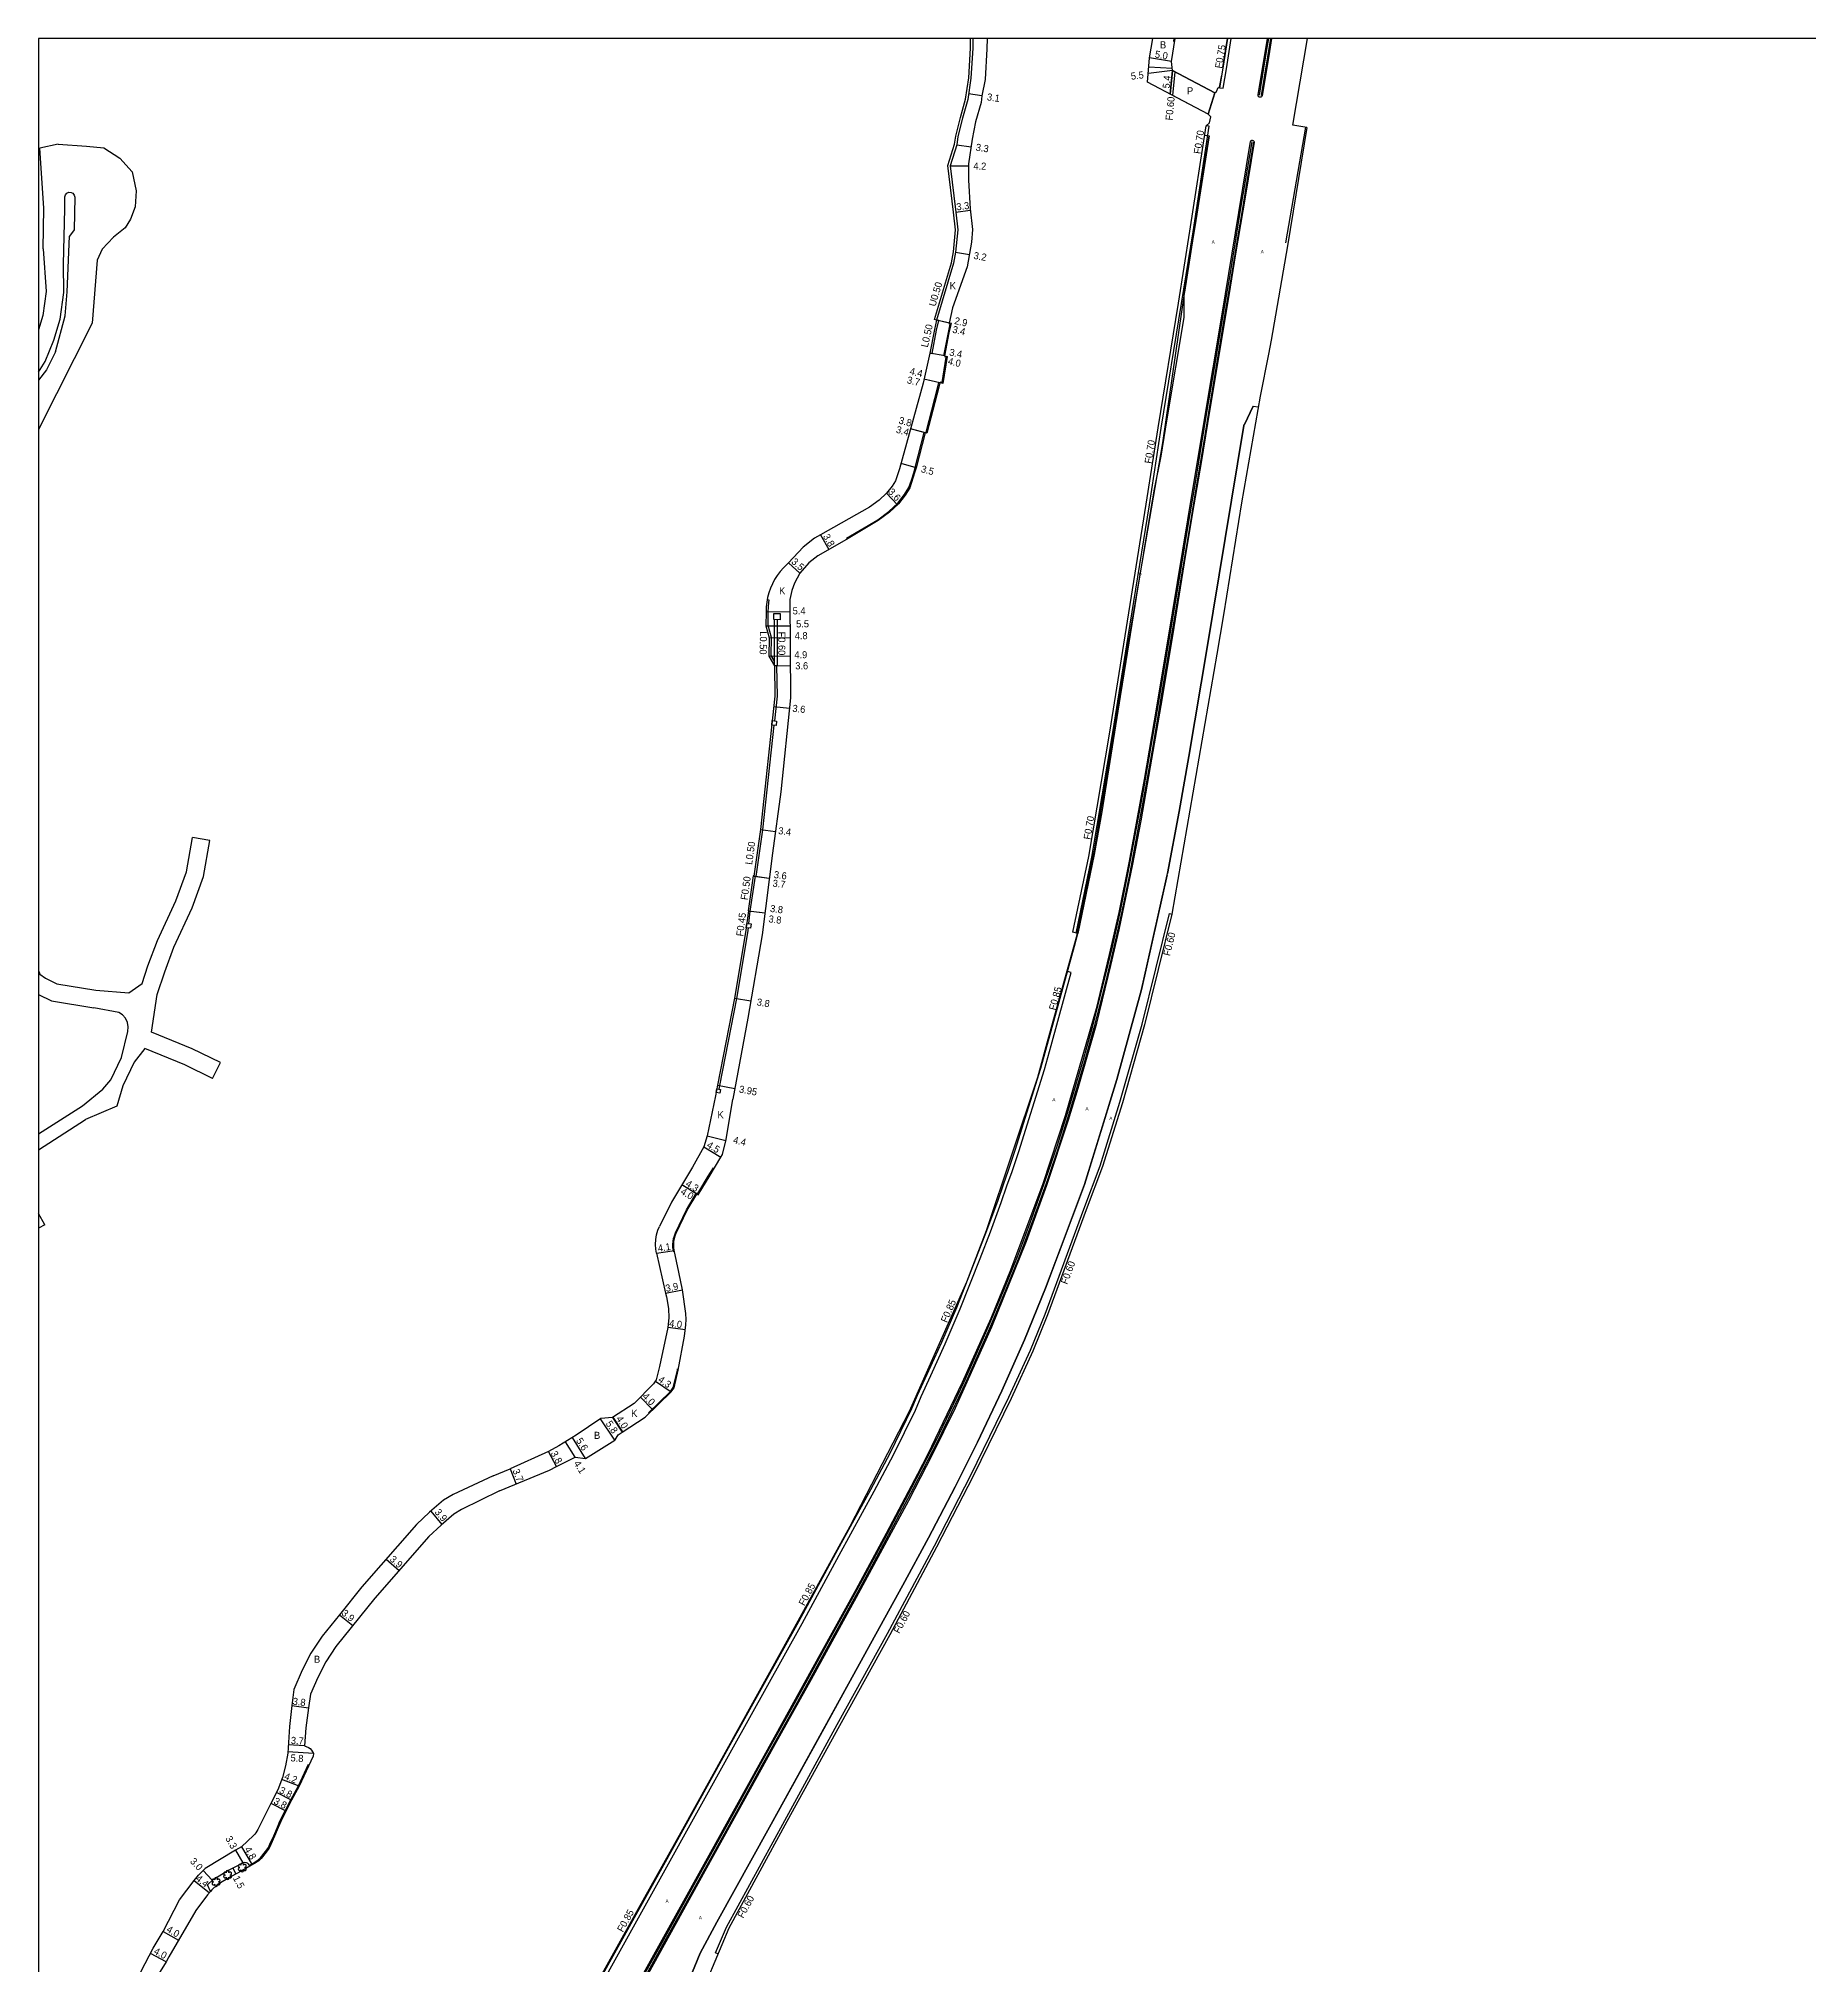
# Model space of a CAD drawing. Header units: metres. Extents: x 4000 to 4800, y -103200 to -102000.
# Drawn here: x 4000 to 4400, y -102435 to -102000 of the extents above; entities that cross this region are included whole.
import ezdxf

# ---------------------------------------------------------------- set-up
doc = ezdxf.new("R2010")
doc.units = ezdxf.units.M
doc.header["$LTSCALE"] = 2.5
for name, color, linetype in [('側溝・桝', 7, 'Continuous'), ('図郭', 7, 'Continuous'), ('幅員', 7, 'Continuous'), ('植栽', 7, 'Continuous'), ('歩道・分離帯・安全施設', 7, 'Continuous'), ('舗装', 7, 'Continuous'), ('道路', 7, 'Continuous')]:
    doc.layers.add(name, color=color, linetype=linetype)
doc.styles.get("Standard").update_dxf_attribs({"font": ''})
doc.styles.add('YOKO_DECO', font='')
doc.styles.get('Standard').set_extended_font_data('@MS PGothic')
doc.styles.get('YOKO_DECO').set_extended_font_data('MS PGothic')

# ---------------------------------------------------------------- blocks, each defined once
blk = doc.blocks.new('223900')
at = {"linetype": 'Continuous'}
for centre, start, end in [((-0.57735, 0.333333), 30, 270), ((-0.57735, -0.333333), 90, 330), ((0, 0.666667), 330, 210), ((0.57735, 0.333333), 270, 150), ((0.57735, -0.333333), 210, 90), ((0, -0.666667), 150, 30)]:
    blk.add_arc(centre, 0.333333, start, end, dxfattribs=at)

msp = doc.modelspace()

# ---------------------------------------------------------------- linework, layer by layer
at = {"layer": '側溝・桝'}
for points in [[(4206.65, -102048.12), (4207.15, -102043.21), (4206.67, -102039.23), (4205.42, -102028.68), (4206.89, -102023.87), (4207.17, -102022.05), (4208.21, -102017.82), (4209.4, -102013.66), (4210.11, -102008.88), (4210.51, -102002.18), (4210.54, -102000)], [(4266.83, -102011.12), (4267.56, -102011.24), (4268.29, -102006.82), (4269.4, -102000)], [(4255.6, -102012.56), (4256.13, -102007.18)], [(4256.18, -102012.86), (4256.7, -102007.49)], [(4234.34, -102201.93), (4237.91, -102184.79), (4242.63, -102156.67), (4246.13, -102134.97), (4250.9, -102105.26), (4253.59, -102087.97), (4258.16, -102059.83), (4260.76, -102043.6), (4264.41, -102019.81), (4263.72, -102019.7)], [(4202.86, -102063.58), (4202.38, -102063.43), (4206.21, -102050.62), (4206.65, -102048.12)], [(4201.35, -102071), (4201.84, -102071.1), (4202.86, -102065.8), (4203.35, -102063.69), (4202.86, -102063.58)], [(4166.22, -102140.59), (4165.45, -102139.28), (4165.52, -102135.2), (4164.79, -102132.53), (4164.82, -102129.43), (4164.85, -102128.36), (4164.96, -102127.31), (4165.06, -102126.79), (4164.57, -102126.7)], [(4166.82, -102131.19), (4166.82, -102141.58), (4166.22, -102141.58)], [(4166.22, -102141.58), (4166.22, -102131.19)], [(4166.72, -102141.58), (4166.8, -102148.48), (4166.2, -102154.04)], [(4166.1, -102155.04), (4163.56, -102178.64), (4162.02, -102189.14), (4161.53, -102189.07)], [(4160.33, -102196.9), (4160.77, -102196.97), (4161.92, -102189.12)], [(4160.41, -102199.8), (4160.77, -102196.97)], [(4153.46, -102432.41), (4152.93, -102432.19), (4155.39, -102426.33), (4168.54, -102402.25), (4180.42, -102380.65), (4191.75, -102360.08), (4202.35, -102340.28), (4210.56, -102324.31), (4219.14, -102306.74), (4224.05, -102296.09), (4227.33, -102287.95), (4236.11, -102264.25), (4239.8, -102254.47), (4244.24, -102240.13), (4249.29, -102222.53), (4255.43, -102197.55), (4255.99, -102197.66)], [(4160.29, -102200.79), (4160.15, -102201.89), (4157.63, -102216.69), (4153.84, -102236.37), (4153.68, -102237.22)], [(4125.73, -102441.9), (4142.32, -102412.05), (4156.61, -102386.31), (4172.47, -102357.8), (4180.83, -102342.38), (4188.74, -102327.94), (4193.11, -102319.72), (4198.05, -102309.63), (4199.34, -102306.6), (4201.51, -102301.86), (4204.8, -102294.65), (4208.19, -102286.78), (4212.67, -102275.44), (4215.01, -102269.4), (4217.44, -102262.74), (4218.74, -102259), (4219.92, -102255.76), (4221.4, -102251.24), (4227.19, -102232.71), (4228.69, -102227.29), (4233.25, -102210.86), (4232.43, -102210.63)]]:
    msp.add_lwpolyline(points, dxfattribs=at)
for points in [[(4166.11, -102131.19), (4166.12, -102129.79), (4167.52, -102129.8), (4167.51, -102131.2)], [(4165.71, -102153.99), (4166.7, -102154.1), (4166.59, -102155.09), (4165.6, -102154.98)], [(4159.84, -102200.74), (4159.97, -102199.75), (4160.96, -102199.87), (4160.83, -102200.86)], [(4153.09, -102237.93), (4153.23, -102237.14), (4154.02, -102237.29), (4153.88, -102238.08)]]:
    msp.add_lwpolyline(points, close=True, dxfattribs=at)
at = {"layer": '図郭'}
msp.add_lwpolyline([(4000, -102600), (4800, -102600), (4800, -102000), (4000, -102000)], close=True, dxfattribs=at)
at = {"layer": '幅員'}
for points in [[(4255.88, -102005.15), (4250.94, -102004.33)], [(4250.67, -102007.83), (4256.13, -102007.14)], [(4256.13, -102007.18), (4255.6, -102012.56)], [(4213.1, -102012.93), (4210.08, -102012.48)], [(4207.38, -102023.98), (4210.65, -102024.47)], [(4205.93, -102028.72), (4210.08, -102028.75)], [(4207.17, -102039.17), (4210.44, -102038.77)], [(4207.14, -102048.21), (4210.25, -102048.76)], [(4205.69, -102064.23), (4202.86, -102063.58)], [(4206.18, -102064.34), (4202.86, -102063.58)], [(4204.68, -102071.65), (4201.35, -102071)], [(4204.68, -102071.65), (4201.35, -102071)], [(4203.55, -102077.71), (4199.99, -102076.89)], [(4204.28, -102077.87), (4199.99, -102076.89)], [(4200.26, -102088.98), (4196.98, -102088.09)], [(4200.64, -102089.08), (4196.98, -102088.09)], [(4198.2, -102096.89), (4194.83, -102095.97)], [(4194.01, -102105.24), (4191.56, -102102.61)], [(4176.63, -102112.04), (4178.52, -102115.33)], [(4169.36, -102118.34), (4171.98, -102120.66)], [(4164.32, -102129.42), (4169.72, -102129.37)], [(4164.29, -102132.6), (4169.74, -102132.55)], [(4165.02, -102135.26), (4169.77, -102135.22)], [(4164.95, -102139.41), (4169.8, -102139.37)], [(4166.22, -102141.58), (4169.82, -102141.55)], [(4166.06, -102150.77), (4169.64, -102151.14)], [(4163.06, -102178.57), (4166.43, -102179.03)], [(4161.43, -102189.05), (4165.05, -102189.52)], [(4161.53, -102189.07), (4165.05, -102189.52)], [(4160.28, -102196.9), (4164.05, -102197.38)], [(4160.33, -102196.9), (4164.05, -102197.38)], [(4157.19, -102216.61), (4160.88, -102217.23)], [(4153.39, -102236.29), (4157.28, -102237.01)], [(4151.01, -102247.72), (4155.24, -102248.74)], [(4150.26, -102250.17), (4154.1, -102252.52)], [(4148.71, -102260.88), (4145.29, -102258.81)], [(4148.97, -102261.04), (4145.29, -102258.81)], [(4139.56, -102274.24), (4143.61, -102273.62)], [(4141.64, -102283.26), (4145.46, -102282.46)], [(4146.1, -102291.5), (4142.13, -102291.01)], [(4139.35, -102303.12), (4142.89, -102305.55)], [(4138.75, -102309.55), (4135.93, -102306.72)], [(4130.16, -102316.39), (4126.92, -102311.58)], [(4131.94, -102314.56), (4129.77, -102311.2)], [(4116.97, -102322.37), (4115.16, -102319.02)], [(4121.19, -102320.28), (4118.99, -102316.82)], [(4123.58, -102320.54), (4120.58, -102315.81)], [(4106.5, -102322.91), (4107.92, -102326.33)], [(4088.59, -102332.45), (4091.12, -102335.43)], [(4078.5, -102343.3), (4081.43, -102345.87)], [(4067.98, -102355.82), (4071.02, -102358.26)], [(4057.18, -102376.35), (4060.95, -102376.83)], [(4062.1, -102387.17), (4056.31, -102386.79)], [(4060.11, -102385.44), (4056.42, -102385.19)], [(4058.89, -102394.55), (4054.97, -102393.04)], [(4057.14, -102397.71), (4053.75, -102396)], [(4055.9, -102400.16), (4052.51, -102398.44)], [(4044.51, -102408.95), (4046.13, -102411.82)], [(4045.81, -102408.22), (4048.22, -102412.31)], [(4037.2, -102413.58), (4039.25, -102415.77)], [(4043.89, -102413.03), (4044.59, -102414.36)], [(4035.18, -102415.84), (4038.61, -102418.6)], [(4028.15, -102427.31), (4031.6, -102429.32)], [(4028.84, -102434.17), (4025.3, -102432.31)]]:
    msp.add_lwpolyline(points, dxfattribs=at)
at = {"layer": '植栽'}
msp.add_lwpolyline([(4047.37, -102412.06), (4047.7, -102412.62), (4045.89, -102413.68), (4043.51, -102414.92), (4040.36, -102416.78), (4039.15, -102417.92), (4038.81, -102418.34), (4038.15, -102416.8), (4039.45, -102415.58), (4042.79, -102413.61), (4045.16, -102412.37), (4046.16, -102411.81), (4046.29, -102411.75), (4046.58, -102411.71), (4046.87, -102411.76), (4047.14, -102411.88)], close=True, dxfattribs=at)
at = {"layer": '歩道・分離帯・安全施設'}
for points in [[(4256.42, -102000.68), (4256.53, -102000)], [(4267.53, -102006.51), (4268.58, -102000)], [(4278.52, -102000), (4277.86, -102003.92), (4276.36, -102012.91), (4276.3, -102013.03), (4276.2, -102013.13), (4276.07, -102013.21), (4275.95, -102013.23), (4275.83, -102013.23), (4275.73, -102013.2), (4275.64, -102013.15), (4275.57, -102013.09), (4275.5, -102013), (4275.45, -102012.88), (4275.44, -102012.77), (4275.44, -102012.68), (4277.56, -102000)], [(4275.79, -102012.79), (4277.45, -102002.44), (4277.86, -102000)], [(4278.26, -102000), (4276.16, -102012.86)], [(4266.75, -102010.99), (4267.24, -102008.27)], [(4078.17, -102525.18), (4086.95, -102509.41), (4101.45, -102483.31), (4116.3, -102456.74), (4124.36, -102442.14), (4135.53, -102422.19), (4145.14, -102404.94), (4168.27, -102363.2), (4183.33, -102335.82), (4196.71, -102309.91), (4209.66, -102280.66), (4214.14, -102269.1), (4225.73, -102234.49), (4228.08, -102225.89), (4234.61, -102202.36), (4238.51, -102183.21), (4245.92, -102138.12), (4253.93, -102091.27), (4259.73, -102051.3), (4264.39, -102021.99)], [(4137.79, -102436.8), (4149.02, -102416.53), (4158.03, -102400.19), (4166.01, -102385.76), (4174.57, -102370.35), (4184.77, -102351.84), (4196.54, -102330.07), (4201.9, -102319.66), (4207.1, -102309.11), (4215.32, -102290.83), (4223.18, -102271.51), (4227.77, -102258.86), (4232.67, -102244.11), (4234.84, -102236.95), (4239.01, -102222.28), (4242.22, -102209.26), (4244.09, -102201.21), (4247.11, -102186.77), (4249.02, -102176.59), (4251.17, -102164.45), (4252.88, -102154.45), (4253.92, -102148.36), (4256.47, -102132.93), (4259.16, -102116.51), (4261.05, -102105.3), (4262.66, -102095.68), (4264.63, -102083.69), (4266.74, -102071.1), (4268.9, -102058.04), (4270.47, -102048.62), (4272.59, -102035.84), (4274.62, -102023.4), (4274.57, -102023.27), (4274.5, -102023.18), (4274.42, -102023.11), (4274.33, -102023.06), (4274.21, -102023.02), (4274.11, -102023.01), (4273.99, -102023.03), (4273.88, -102023.07), (4273.81, -102023.12), (4273.75, -102023.18), (4273.71, -102023.23), (4273.68, -102023.28), (4271.06, -102039.29), (4267.24, -102062.25), (4263.18, -102086.49), (4259.54, -102108.63), (4256.06, -102129.62), (4252.5, -102150.97), (4249.72, -102167.29), (4248.09, -102176.31), (4246.36, -102185.71), (4243.99, -102197.27), (4241.86, -102206.78), (4238.86, -102219.04), (4231.92, -102243.24), (4226.87, -102258.58), (4219.54, -102278.07), (4215.11, -102288.93), (4208.65, -102303.39), (4200.81, -102319.71), (4198.52, -102324.11), (4191.49, -102337.49), (4184.59, -102350.21), (4174.5, -102368.46), (4166.51, -102382.89), (4156.93, -102400.25), (4151.76, -102409.5), (4142.7, -102425.91), (4134.42, -102440.81)], [(4274.01, -102023.33), (4272.59, -102031.64), (4271.44, -102038.72), (4270.42, -102044.92), (4269.13, -102052.88), (4267.4, -102062.89), (4265.53, -102074.33), (4263.84, -102084.4), (4262.69, -102091.37), (4261.32, -102099.81), (4259.46, -102110.82), (4257.38, -102123.25), (4255.67, -102133.61), (4253.64, -102145.63), (4252.95, -102149.71), (4251.26, -102159.78), (4249.5, -102169.86), (4245.97, -102188.63), (4244.27, -102196.95), (4242.49, -102205.04), (4240.58, -102213.01), (4237.96, -102223.23), (4235.87, -102230.8), (4232.53, -102241.95), (4230.05, -102249.9), (4227.46, -102257.52), (4223.91, -102267.4), (4221.01, -102275.05), (4217.94, -102282.62), (4214.64, -102290.49), (4211.26, -102298.18), (4208.98, -102303.33), (4202.66, -102316.57), (4197.17, -102327.17), (4191.57, -102337.73), (4185.16, -102349.67), (4178.88, -102360.99), (4170.21, -102376.78), (4163.03, -102389.67), (4157.55, -102399.58), (4147.91, -102416.99), (4140.68, -102430.05), (4136.41, -102437.76)], [(4274.42, -102023.4), (4273, -102031.71), (4271.85, -102038.79), (4270.83, -102044.98), (4269.54, -102052.95), (4267.81, -102062.96), (4265.94, -102074.4), (4264.25, -102084.46), (4263.1, -102091.44), (4261.73, -102099.88), (4259.87, -102110.89), (4257.79, -102123.32), (4256.08, -102133.68), (4254.05, -102145.7), (4253.36, -102149.78), (4251.67, -102159.85), (4249.91, -102169.94), (4246.38, -102188.71), (4244.68, -102197.04), (4242.9, -102205.13), (4240.98, -102213.11), (4238.37, -102223.34), (4236.27, -102230.91), (4232.93, -102242.07), (4230.44, -102250.03), (4227.86, -102257.65), (4224.3, -102267.55), (4221.4, -102275.2), (4218.32, -102282.78), (4215.03, -102290.66), (4211.64, -102298.35), (4209.36, -102303.5), (4203.03, -102316.75), (4197.54, -102327.36), (4191.93, -102337.92), (4185.53, -102349.87), (4179.25, -102361.19), (4170.58, -102376.99), (4163.4, -102389.87), (4157.92, -102399.78), (4148.28, -102417.2), (4141.04, -102430.25), (4136.78, -102437.96)], [(4263.39, -102021.82), (4264.39, -102021.97), (4261.17, -102042.5), (4260.8, -102044.72), (4258.81, -102057.26), (4258.72, -102057.69), (4258.71, -102062.31), (4258.69, -102062.99), (4254.84, -102085.87), (4253.5, -102094.3), (4251.98, -102101.72), (4251.13, -102106.56), (4247.9, -102126.15), (4245.55, -102140.66), (4244.34, -102148.55), (4240.13, -102174.6), (4238.44, -102184.2), (4234.72, -102202.02)], [(4264.39, -102021.97), (4261.27, -102041.85)], [(4286.16, -102020.04), (4281.65, -102046.1)], [(4260.8, -102044.72), (4258.81, -102057.26)], [(4258.72, -102057.69), (4258.71, -102062.31)], [(4204.49, -102071.61), (4205.51, -102066.36), (4205.94, -102064.49), (4205.64, -102064.42)], [(4258.69, -102062.99), (4254.84, -102085.87), (4253.5, -102094.3), (4251.98, -102101.72), (4251.13, -102106.56), (4247.9, -102126.15), (4245.55, -102140.66), (4244.34, -102148.55), (4240.13, -102174.6), (4238.44, -102184.2), (4234.72, -102202.02)], [(4203.59, -102077.51), (4204.12, -102077.63), (4205.04, -102071.94), (4204.64, -102071.84)], [(4200.31, -102088.79), (4200.5, -102088.84), (4203.13, -102078.62), (4203.35, -102077.66)], [(4143.4, -102446.89), (4149.45, -102432.25), (4153.22, -102425.27), (4165.09, -102403.76), (4182.93, -102371.47), (4189.13, -102360.23), (4195.23, -102349.18), (4200.98, -102338.49), (4207.03, -102326.99), (4212.08, -102316.86), (4217.57, -102305.28), (4222.68, -102293.79), (4227.47, -102282.11), (4232.1, -102269.78), (4236.26, -102258.7), (4239.7, -102247.51), (4243.56, -102234.97), (4249.1, -102214.66), (4250.3, -102209.37), (4253.05, -102197.22), (4254.96, -102188.77), (4254.98, -102188.49), (4257.67, -102174.52), (4259.78, -102162.09), (4263.94, -102137.49), (4268.01, -102112.9), (4272.27, -102087.33), (4272.38, -102087.13), (4274.31, -102082.96), (4275.49, -102083.16)], [(4274.31, -102082.96), (4272.38, -102087.13)], [(4272.27, -102087.33), (4268.01, -102112.9), (4263.94, -102137.49), (4259.78, -102162.09), (4257.67, -102174.52), (4254.98, -102188.49)], [(4197.14, -102099.69), (4197.69, -102098.02), (4198.01, -102096.84), (4200.06, -102088.93)], [(4182.51, -102112.82), (4189.55, -102108.62), (4192.04, -102106.8), (4194.07, -102104.92), (4195.56, -102102.97), (4196.6, -102101.35), (4197.14, -102099.69)], [(4254.96, -102188.77), (4249.1, -102214.66), (4243.56, -102234.97), (4236.26, -102258.7), (4227.47, -102282.11), (4222.68, -102293.79), (4217.57, -102305.28), (4212.08, -102316.86), (4207.03, -102326.99), (4200.98, -102338.49), (4195.23, -102349.18), (4189.13, -102360.23), (4182.93, -102371.47), (4176.52, -102383.09), (4165.09, -102403.76), (4153.22, -102425.27), (4149.45, -102432.25), (4143.4, -102446.89), (4130.52, -102471.32), (4118.8, -102492.47), (4106.08, -102515.41)], [(4143.47, -102273.89), (4143.41, -102273.59), (4143.3, -102272.93), (4143.27, -102272.26), (4143.31, -102271.58), (4143.43, -102270.92), (4143.61, -102270.27), (4143.86, -102269.64), (4146.35, -102264.41), (4148.64, -102260.61), (4148.9, -102260.76), (4151.27, -102256.84), (4152.42, -102254.92)], [(4137.81, -102310.22), (4142.74, -102305.42), (4143.35, -102304.53), (4144.29, -102300.61), (4144.35, -102300.29)], [(4047.6, -102412.45), (4048.66, -102411.82), (4049.63, -102411.2), (4050.14, -102410.69), (4051.26, -102409.31), (4051.92, -102408.41), (4052.27, -102407.65), (4053.12, -102405.74), (4053.94, -102403.76), (4054.52, -102402.45), (4055.79, -102399.93), (4056.96, -102397.62), (4058.71, -102394.46), (4060.99, -102389.59)]]:
    msp.add_lwpolyline(points, dxfattribs=at)
at = {"layer": '舗装'}
for points in [[(4250.78, -102006.41), (4256.07, -102006.7)], [(4129.62, -102311.29), (4131.79, -102314.65)]]:
    msp.add_lwpolyline(points, dxfattribs=at)
at = {"layer": '道路'}
for points in [[(4211.04, -102000), (4211.01, -102002.2), (4210.61, -102008.93), (4209.89, -102013.76), (4208.69, -102017.95), (4207.66, -102022.15), (4207.38, -102023.98), (4205.93, -102028.72), (4207.17, -102039.17), (4207.66, -102043.2), (4207.14, -102048.21)], [(4214.24, -102000), (4214.21, -102002.32), (4213.8, -102009.26), (4213.1, -102012.93)], [(4250.94, -102004.33), (4251.67, -102000)], [(4265.7, -102012.23), (4256.13, -102007.18), (4255.88, -102005.15), (4256.73, -102000)], [(4265.7, -102012.23), (4266.09, -102011.95), (4266.43, -102011.08), (4266.83, -102011.12), (4267.56, -102006.7), (4268.65, -102000)], [(4283.33, -102019.53), (4286.65, -102000)], [(4264.17, -102017.08), (4250.51, -102009.87), (4250.94, -102004.33)], [(4213.1, -102012.93), (4212.88, -102014.41), (4211.62, -102018.79)], [(4264.17, -102017.08), (4265.7, -102012.23)], [(4211.62, -102018.79), (4210.91, -102022.69), (4210.08, -102028.25), (4210.06, -102031.98)], [(4263.72, -102019.7), (4264.47, -102019.03), (4264.8, -102017.64), (4264.17, -102017.08)], [(4124.98, -102441.48), (4141.58, -102411.63), (4155.86, -102385.9), (4171.72, -102357.39), (4180.08, -102341.97), (4187.99, -102327.54), (4192.35, -102319.33), (4197.28, -102309.28), (4198.56, -102306.25), (4200.73, -102301.5), (4204.02, -102294.3), (4207.41, -102286.46), (4211.88, -102275.13), (4214.21, -102269.1), (4216.64, -102262.45), (4217.94, -102258.71), (4219.11, -102255.48), (4220.59, -102250.98), (4226.37, -102232.47), (4227.87, -102227.06), (4234.02, -102204.9), (4234.77, -102202.03), (4233.65, -102201.76), (4237.22, -102184.66), (4241.94, -102156.56), (4245.44, -102134.86), (4250.2, -102105.15), (4252.9, -102087.86), (4257.47, -102059.72), (4260.07, -102043.49), (4263.72, -102019.7)], [(4286.44, -102020.06), (4282.13, -102046.81)], [(4286.44, -102020.06), (4283.33, -102019.53)], [(4004.46, -102023.84), (4010.8, -102024.31), (4014.75, -102024.65), (4018.36, -102027.03), (4021.18, -102030.08), (4022.07, -102034.37), (4021.84, -102037.98), (4020.81, -102040.81), (4019.57, -102042.72), (4016.96, -102044.86), (4014.36, -102047.57), (4013.22, -102050.05), (4012.11, -102064.27), (4000, -102088.27)], [(4004.46, -102023.84), (4000.33, -102024.74)], [(4001.03, -102047.45), (4001.21, -102038.31), (4000.33, -102024.74)], [(4210.06, -102031.98), (4210.4, -102038.45), (4210.97, -102043.14), (4210.74, -102045.99), (4209.75, -102051.54), (4206.47, -102060.83), (4205.69, -102064.23)], [(4000, -102075.32), (4001.52, -102072.92), (4003.49, -102068.08), (4004.9, -102063.35), (4005.75, -102057.37), (4005.66, -102050.94), (4005.91, -102038.41), (4005.97, -102035.77), (4006.09, -102035.3), (4006.4, -102034.92), (4006.85, -102034.71), (4007.34, -102034.72), (4007.78, -102034.94), (4008.08, -102035.33), (4008.18, -102035.81)], [(4008.18, -102035.81), (4008.05, -102043.15), (4006.96, -102044.63)], [(4003.8, -102070.75), (4006.03, -102062.57), (4006.44, -102057.22), (4006.96, -102044.63)], [(4001.03, -102047.45), (4001.75, -102057.12), (4000.98, -102062.49), (4000, -102065.79)], [(4282.13, -102046.81), (4278.39, -102068.1), (4277.79, -102071.25), (4275.92, -102080.72), (4271.7, -102104.82), (4267.66, -102130.07), (4266.12, -102138.96), (4255.99, -102197.66), (4249.84, -102222.68), (4244.8, -102240.3), (4240.35, -102254.66), (4236.65, -102264.45), (4227.87, -102288.16), (4224.58, -102296.31), (4219.66, -102306.99), (4211.07, -102324.57), (4202.86, -102340.55), (4192.26, -102360.35), (4180.92, -102380.93), (4169.05, -102402.53), (4155.91, -102426.58), (4151.16, -102437.85)], [(4207.14, -102048.21), (4206.7, -102050.73), (4202.86, -102063.58)], [(4202.86, -102063.58), (4202.37, -102065.7), (4201.35, -102071)], [(4204.68, -102071.65), (4205.7, -102066.41), (4206.18, -102064.34), (4205.69, -102064.23)], [(4003.8, -102070.75), (4001.77, -102074.78), (4000, -102077.16)], [(4201.35, -102071), (4199.78, -102077.78), (4194.5, -102097.15)], [(4204.68, -102071.65), (4205.27, -102071.78), (4204.28, -102077.87), (4203.55, -102077.71)], [(4203.55, -102077.71), (4203.33, -102078.67), (4200.64, -102089.08), (4200.26, -102088.98)], [(4200.26, -102088.98), (4198.2, -102096.89), (4197.88, -102098.07), (4196.78, -102101.44), (4195.73, -102103.09), (4194.21, -102105.06), (4192.17, -102106.96), (4189.66, -102108.79), (4182.46, -102113.08), (4176.03, -102116.76), (4173.99, -102118.38)], [(4194.5, -102097.15), (4193.53, -102099.84), (4192.78, -102101.02), (4191.54, -102102.62)], [(4191.54, -102102.62), (4189.87, -102104.18), (4187.67, -102105.78), (4176.63, -102112.04)], [(4176.63, -102112.04), (4175.28, -102112.81), (4172.71, -102114.84), (4169.36, -102118.34), (4168.24, -102119.51), (4167.52, -102120.33), (4166.86, -102121.2), (4166.27, -102122.12), (4165.75, -102123.08), (4165.31, -102124.08), (4164.95, -102125.11), (4164.67, -102126.17), (4164.47, -102127.24), (4164.35, -102128.33), (4164.32, -102129.42), (4164.29, -102132.6), (4165.02, -102135.26), (4164.95, -102139.41), (4166.22, -102141.58)], [(4173.99, -102118.38), (4171.96, -102120.69), (4170.74, -102122.98), (4170.13, -102124.59), (4169.69, -102126.63), (4169.88, -102148.83)], [(4166.22, -102141.58), (4166.3, -102148.46), (4163.06, -102178.57), (4161.53, -102189.07)], [(4169.88, -102148.83), (4167.65, -102170.08), (4165.77, -102183.89), (4163.41, -102202.38), (4160.21, -102221.19), (4156.83, -102239.43)], [(4000, -102210.38), (4000.29, -102211.21), (4001.54, -102212.13), (4004.16, -102213.39), (4012.95, -102214.82), (4020.43, -102215.45), (4023.4, -102213.32), (4024.72, -102209.34), (4026.85, -102203.59), (4030.99, -102194.7), (4033.41, -102188.1), (4034.75, -102180.34)], [(4026.79, -102215.82), (4028.5, -102210.66), (4030.54, -102205.13), (4034.69, -102196.24), (4037.29, -102189.14), (4038.69, -102181.02)], [(4038.69, -102181.02), (4034.75, -102180.34)], [(4161.53, -102189.07), (4161.43, -102189.05), (4160.28, -102196.9)], [(4160.28, -102196.9), (4160.33, -102196.9), (4159.7, -102201.83), (4157.19, -102216.61), (4153.39, -102236.29), (4152.94, -102238.71), (4151.01, -102247.72), (4150.26, -102250.17), (4147.72, -102254.79), (4142.95, -102262.69), (4140.23, -102268.2)], [(4000, -102215.82), (4002.95, -102217.24), (4012.46, -102218.79)], [(4000, -102247.3), (4009.93, -102240.92), (4014.53, -102237.16), (4016.37, -102235.06), (4018.73, -102230.05), (4020.18, -102224.18), (4020.28, -102223.15), (4020.11, -102222.13), (4019.66, -102221.19), (4018.98, -102220.42), (4018.11, -102219.85), (4012.46, -102218.79)], [(4041.09, -102231.2), (4034.72, -102228.06), (4025.51, -102224.3), (4026.79, -102215.82)], [(4024, -102228), (4021.57, -102231.06), (4019.05, -102236.41), (4017.71, -102241.02), (4010.62, -102244.04)], [(4039.31, -102234.79), (4033.08, -102231.71), (4024, -102228)], [(4039.31, -102234.79), (4041.09, -102231.2)], [(4104.14, -102327.9), (4115.42, -102323.2), (4116.97, -102322.37), (4121.19, -102320.28), (4123.58, -102320.54), (4130.16, -102316.39), (4130.24, -102316.34), (4130.96, -102315.19), (4131.79, -102314.65), (4137.05, -102311.25), (4142.89, -102305.55), (4143.54, -102304.62), (4144.49, -102300.65), (4145.92, -102292.95), (4146.23, -102290.41), (4146.28, -102289.21), (4146.24, -102287.8), (4145.46, -102282.46), (4144.64, -102278.52), (4143.6, -102273.56), (4143.5, -102272.91), (4143.47, -102272.26), (4143.51, -102271.61), (4143.62, -102270.96), (4143.8, -102270.33), (4144.04, -102269.72), (4146.53, -102264.5), (4148.71, -102260.88), (4148.97, -102261.04), (4151.44, -102256.94), (4154.1, -102252.52), (4154.47, -102251.92), (4155.28, -102248.55), (4156.83, -102239.43)], [(4000, -102250.86), (4010.62, -102244.04)], [(4001.4, -102267.81), (4000, -102265.26)], [(4001.4, -102267.81), (4000, -102268.58)], [(4139.56, -102274.24), (4139.42, -102273.32), (4139.37, -102272.23), (4139.43, -102271.14), (4139.61, -102270.06), (4139.91, -102269.01), (4140.23, -102268.2)], [(4139.56, -102274.24), (4141.64, -102283.26), (4141.82, -102284.1), (4142.28, -102286.68), (4142.4, -102288.82), (4142.13, -102291.01), (4140.28, -102299.76), (4139.54, -102302.84), (4138.94, -102303.71), (4134.52, -102308.12), (4129.62, -102311.29), (4127, -102311.52), (4121.45, -102315.26), (4117.54, -102317.74), (4115.16, -102319.02), (4106.5, -102322.91)], [(4102.72, -102324.49), (4106.5, -102322.91)], [(4104.14, -102327.9), (4095.51, -102332.1), (4093.78, -102333.16), (4090.91, -102335.6), (4088.19, -102338.15), (4075.99, -102352.08), (4067.19, -102363.03), (4064.87, -102366.48), (4063.06, -102369.98), (4061.46, -102373.8), (4060.95, -102376.83), (4060.38, -102381.35), (4060.11, -102385.44), (4060.97, -102385.77), (4061.36, -102386.02), (4061.68, -102386.38), (4062.1, -102387.17), (4062.06, -102387.78), (4058.89, -102394.55), (4057.14, -102397.71), (4055.97, -102400.02), (4054.7, -102402.53), (4054.12, -102403.84), (4053.31, -102405.82), (4052.45, -102407.73), (4052.1, -102408.51), (4051.42, -102409.43), (4050.29, -102410.83), (4049.75, -102411.36), (4048.76, -102411.99), (4047.7, -102412.62), (4045.89, -102413.68), (4043.51, -102414.92), (4040.36, -102416.78), (4039.15, -102417.92), (4038.81, -102418.34), (4038.2, -102419.09)], [(4102.72, -102324.49), (4093.64, -102328.68), (4091.49, -102329.99), (4088.31, -102332.69), (4085.39, -102335.43), (4073, -102349.57), (4067.98, -102355.82)], [(4067.98, -102355.82), (4064.05, -102360.71), (4061.51, -102364.48), (4059.52, -102368.33), (4057.69, -102372.71), (4057.18, -102376.35)], [(4057.18, -102376.35), (4056.69, -102381.03), (4056.29, -102387.05), (4055.75, -102389.92), (4055.14, -102392.6)], [(4055.14, -102392.6), (4054.07, -102395.36), (4052.58, -102398.31)], [(4052.58, -102398.31), (4051.44, -102400.56), (4049.55, -102404.31), (4049.34, -102404.68), (4049.1, -102405.04), (4048.84, -102405.37), (4048.54, -102405.68)], [(4048.54, -102405.68), (4045.81, -102408.22), (4044.51, -102408.95)], [(4044.51, -102408.95), (4037.64, -102413.16), (4036.1, -102414.61)], [(4028.15, -102427.31), (4031.85, -102420.16), (4035.18, -102415.84), (4036.1, -102414.61)], [(4038.2, -102419.09), (4035.52, -102422.62), (4029.41, -102433.07), (4028.84, -102434.17), (4025.97, -102438.78), (4024.37, -102441.61), (4022.82, -102444.26), (4021.48, -102448.09), (4020.47, -102452.07), (4019.77, -102456.06), (4019.84, -102460.57), (4020.74, -102470.46), (4020.42, -102472.22), (4019.46, -102473.92), (4013.38, -102482.79), (4009.11, -102488.63), (4005.69, -102494.16), (4001.79, -102501.39), (4001.65, -102502.02), (4001.05, -102504.82), (4000.28, -102508.38), (4000, -102509.16)], [(4021.33, -102439.88), (4025.91, -102431.14), (4028.15, -102427.31)]]:
    msp.add_lwpolyline(points, dxfattribs=at)
msp.add_lwpolyline([(4255.6, -102012.56), (4256.13, -102007.18), (4265.7, -102012.23), (4264.17, -102017.08)], close=True, dxfattribs=at)

# ---------------------------------------------------------------- block references
at = {"layer": '植栽'}
for p in [(4042.7, -102414.6), (4046, -102412.9), (4040.11, -102416.15)]:
    msp.add_blockref('223900', p, dxfattribs=at)

# ---------------------------------------------------------------- texts
at = {"layer": '側溝・桝'}
for s, rotation, p in [('F0.75', 80.7241, (4267.29, -102006.83)), ('F0.60', 84.386, (4256.11, -102018.54)), ('F0.70', 81.2713, (4262.48, -102026.14)), ('U0.50', 73.3823, (4202.57, -102060.61)), ('L0.50', 77.0531, (4200.85, -102069.83)), ('F0.70', 81.1436, (4251.37, -102096.05)), ('L0.50', 269.1112, (4162.95, -102133.82)), ('F0.60', 270.0171, (4167.09, -102133.89)), ('F0.70', 80.4592, (4237.59, -102180.94)), ('L0.50', 81.6892, (4161.16, -102186.59)), ('F0.50', 81.6523, (4160.12, -102194.57)), ('F0.45', 82.7364, (4159.15, -102202.76)), ('F0.60', 76.1873, (4255.55, -102207.21)), ('F0.85', 74.4889, (4229.71, -102219.49)), ('F0.60', 69.682, (4232.35, -102281.38)), ('F0.85', 66.6354, (4205.18, -102290.03)), ('F0.85', 61.555, (4172.99, -102353.96)), ('F0.60', 61.8398, (4194.43, -102360.21)), ('F0.60', 61.3684, (4159.17, -102424.48)), ('F0.85', 60.9278, (4131.98, -102427.63))]:
    msp.add_text(s, height=1.6, rotation=rotation, dxfattribs=at).set_placement(p)
at = {"layer": '幅員'}
for s, rotation, p in [('5.0', 350.5515, (4252.06, -102004.27)), ('5.5', 7.153, (4246.82, -102009.32)), ('5.4', 84.386, (4255.47, -102011.32)), ('3.1', 351.5662, (4214.13, -102013.92)), ('3.3', 351.4794, (4211.61, -102025.29)), ('4.2', 359.6764, (4211.15, -102029.59)), ('3.3', 6.9174, (4207.41, -102038.81)), ('3.2', 349.9303, (4211.1, -102049.72)), ('3.4', 347.0531, (4206.3, -102066.38)), ('2.9', 347.0531, (4206.75, -102064.41)), ('3.4', 349.0176, (4205.61, -102071.55)), ('4.4', 347.0316, (4196.65, -102075.81)), ('4.0', 347.0316, (4205.27, -102073.53)), ('3.7', 347.0316, (4196.05, -102077.79)), ('3.4', 344.7538, (4193.56, -102088.95)), ('3.8', 344.7538, (4194.16, -102086.88)), ('3.5', 344.7538, (4199.19, -102097.85)), ('3.6', 312.9851, (4191.75, -102102.45)), ('3.8', 299.7894, (4177.11, -102112.39)), ('3.5', 318.6551, (4169.9, -102118.32)), ('5.4', 0.4909, (4170.34, -102130.01)), ('5.5', 0.4909, (4171.12, -102132.95)), ('4.8', 0.4909, (4170.8, -102135.62)), ('4.9', 0.4909, (4170.72, -102139.92)), ('3.6', 0.4909, (4170.93, -102142.41)), ('3.6', 354.0084, (4170.22, -102151.97)), ('3.4', 352.2259, (4167, -102179.58)), ('3.6', 352.7364, (4166.01, -102189.5)), ('3.7', 352.7364, (4165.73, -102191.44)), ('3.8', 352.7364, (4165.16, -102197.15)), ('3.8', 352.7364, (4164.81, -102199.49)), ('3.8', 350.3525, (4162.14, -102218.24)), ('3.95', 349.4874, (4158.13, -102237.91)), ('4.5', 328.5699, (4150.78, -102250.2)), ('4.4', 346.3938, (4156.76, -102249.33)), ('4.3', 328.8577, (4146, -102258.95)), ('4.0', 328.8577, (4144.85, -102260.73)), ('4.1', 8.7309, (4140, -102273.92)), ('3.9', 11.7777, (4141.78, -102282.97)), ('4.0', 353.0434, (4142.37, -102290.79)), ('4.0', 314.9309, (4136.25, -102306.69)), ('4.3', 325.5086, (4139.79, -102303.11)), ('5.8', 303.9284, (4128.03, -102312.7)), ('4.0', 302.9251, (4130.37, -102311.58)), ('3.8', 298.3886, (4115.61, -102319.38)), ('5.6', 302.3925, (4121.33, -102316.53)), ('3.7', 292.6118, (4107.03, -102323.3)), ('4.1', 302.3925, (4120.82, -102321.7)), ('3.9', 310.3169, (4089.36, -102332.74)), ('3.9', 318.7735, (4079.19, -102343.52)), ('3.9', 321.2181, (4068.29, -102355.74)), ('3.8', 352.7586, (4057.33, -102376.12)), ('3.7', 356.181, (4056.95, -102384.97)), ('5.8', 356.181, (4056.88, -102388.92)), ('4.2', 338.848, (4055.35, -102392.92)), ('3.8', 333.1784, (4052.97, -102398.42)), ('3.8', 333.1784, (4054.21, -102395.97)), ('3.3', 299.4803, (4042.14, -102406.34)), ('4.8', 300.472, (4046.44, -102408.8)), ('3.0', 313.1551, (4034.1, -102411.62)), ('4.4', 321.1954, (4035.35, -102415.68)), ('1.5', 297.4754, (4043.86, -102415.27)), ('4.0', 329.7186, (4028.74, -102427.3)), ('4.0', 332.338, (4025.88, -102432.29))]:
    msp.add_text(s, height=1.6, rotation=rotation, dxfattribs=at).set_placement(p)
at = {"layer": '舗装'}
for s, p in [('B', (4253.31, -102002.23)), ('P', (4259.41, -102012.61)), ('K', (4205.81, -102056.6)), ('K', (4167.27, -102125.46)), ('K', (4153.36, -102243.75)), ('K', (4133.86, -102311.17)), ('B', (4125.47, -102316.14)), ('B', (4062.22, -102366.69))]:
    msp.add_text(s, height=1.6, dxfattribs=at).set_placement(p)
at = {"layer": '舗装', "style": 'YOKO_DECO'}
for p in [(4264.98, -102046.32, 5.07), (4276.06, -102048.48, 5.07), (4248.5, -102121.06, 5.35), (4228.99, -102239.9, 6.05), (4236.47, -102241.93, 6.05), (4241.86, -102244.16, 6.05), (4141.62, -102420.84, 5.59), (4149.14, -102424.59, 5.59)]:
    msp.add_text('A', height=0.75, dxfattribs=at).set_placement(p)

doc.saveas('drawing.dxf')
